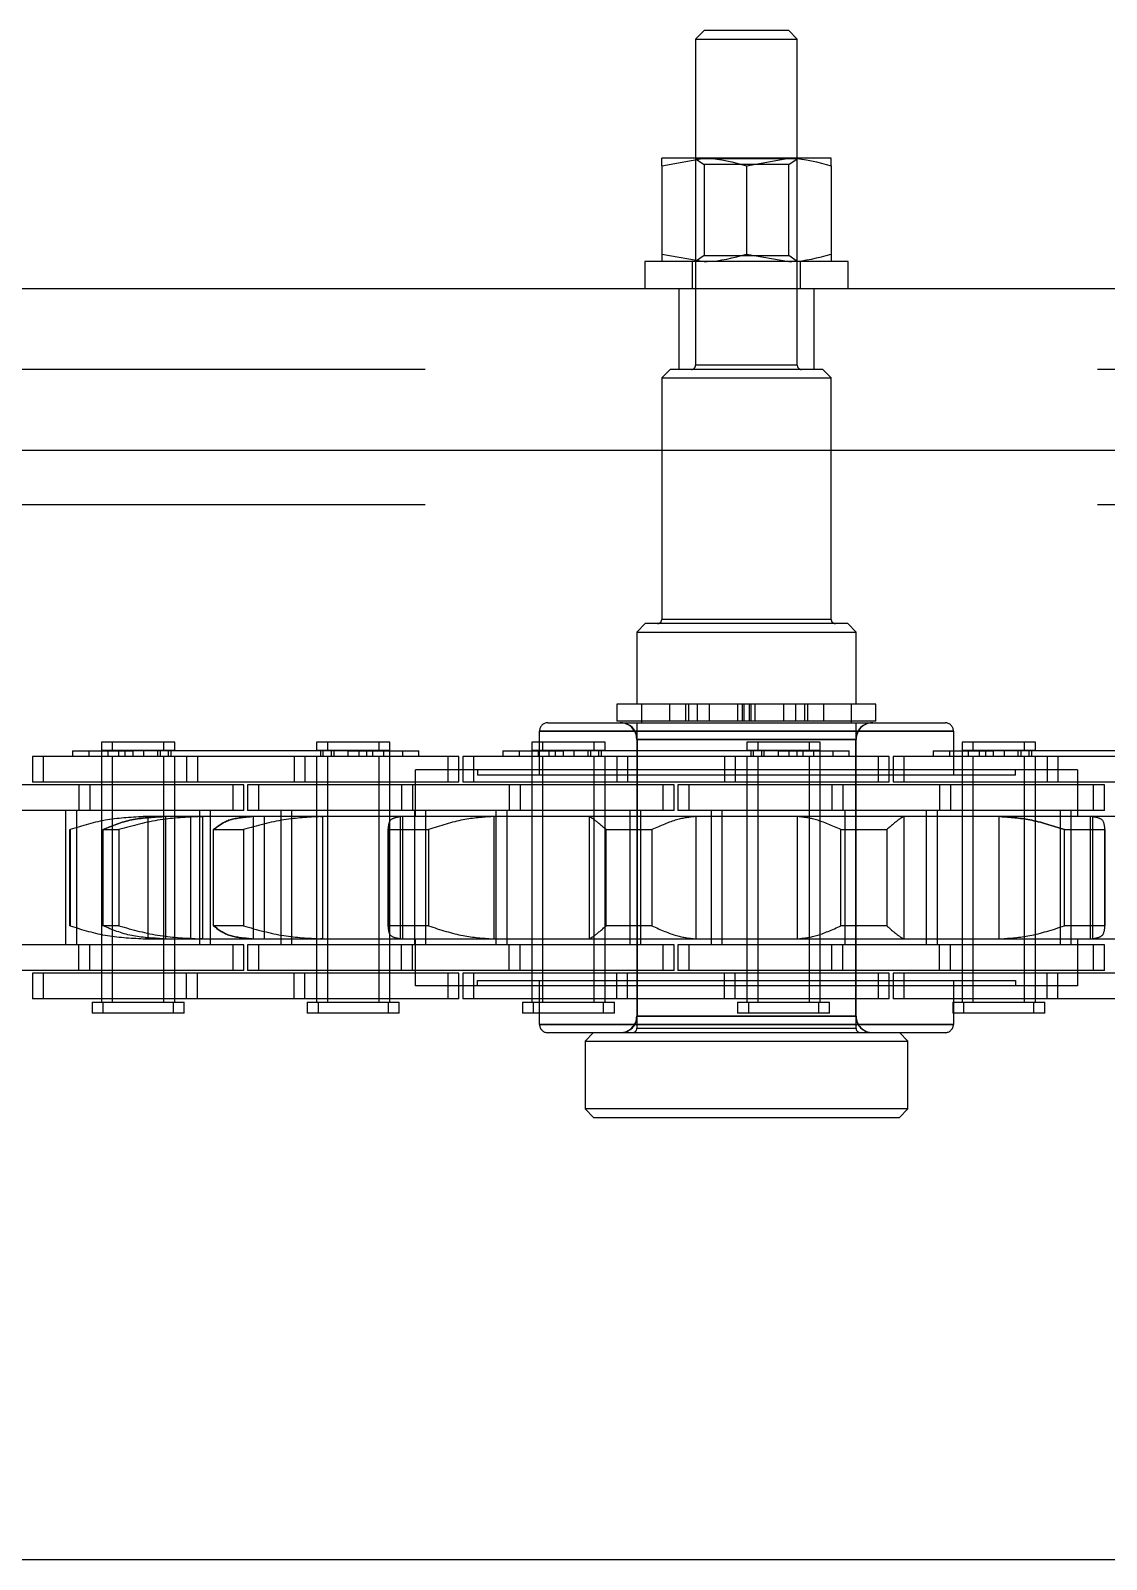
# Model space of a CAD drawing. Header units: metres. Extents: x 0 to 21025, y 0 to 14850.
# Drawn here: x 5274.1 to 5337.6, y 9261.1 to 9351.4 of the extents above; entities that cross this region are included whole.
import ezdxf

# ---------------------------------------------------------------- set-up
doc = ezdxf.new("R2010")
doc.units = ezdxf.units.M
doc.header["$LTSCALE"] = 25
doc.linetypes.add('HIDDEN2', pattern=[4.7625, 3.175, -1.5875])
doc.layers.add('SL4', color=4, linetype='Continuous')
doc.layers.add('ST1', color=7, linetype='HIDDEN2')

msp = doc.modelspace()

# ---------------------------------------------------------------- linework, layer by layer
at = {"layer": 'SL4'}
for p, q in [((5313.857, 9351.384), (5313.357, 9350.884)), ((5318.857, 9351.384), (5313.857, 9351.384)), ((5319.357, 9350.884), (5318.857, 9351.384)), ((5313.357, 9350.884), (5313.357, 9343.849)), ((5313.357, 9350.884), (5319.357, 9350.884)), ((5319.357, 9343.849), (5319.357, 9350.884)), ((5311.357, 9343.402), (5313.857, 9343.849)), ((5313.857, 9343.849), (5311.357, 9343.849)), ((5318.857, 9343.849), (5313.857, 9343.849)), ((5316.357, 9343.402), (5318.857, 9343.849)), ((5321.357, 9343.849), (5318.857, 9343.849)), ((5311.357, 9343.402), (5311.357, 9338.195)), ((5316.357, 9343.402), (5316.357, 9338.195)), ((5321.357, 9343.402), (5321.357, 9338.195)), ((5310.357, 9337.749), (5310.357, 9336.149)), ((5322.357, 9337.749), (5310.357, 9337.749)), ((5311.357, 9338.195), (5313.857, 9337.749)), ((5316.357, 9338.195), (5318.857, 9337.749)), ((5322.357, 9336.149), (5322.357, 9337.749)), ((5535.514, 9336.149), (4210.539, 9336.149)), ((4210.539, 9326.624), (5535.514, 9326.624)), ((4210.539, 9261.149), (5535.514, 9261.149))]:
    msp.add_line(p, q, dxfattribs=at)
for points, knots in [([(5311.357, 9343.402), (5311.357, 9343.469), (5311.357, 9343.731), (5311.357, 9343.799), (5311.357, 9343.849)], [0, 0, 0, 0, 0.257551, 1, 1, 1, 1]), ([(5313.857, 9343.849), (5313.916, 9343.848), (5314.76, 9343.842), (5315.587, 9343.614), (5316.357, 9343.402)], [0, 0, 0, 0, 0.070201, 1, 1, 1, 1]), ([(5318.857, 9343.849), (5318.916, 9343.848), (5319.76, 9343.842), (5320.587, 9343.614), (5321.357, 9343.402)], [0, 0, 0, 0, 0.070201, 1, 1, 1, 1]), ([(5321.357, 9343.402), (5321.357, 9343.469), (5321.357, 9343.731), (5321.357, 9343.799), (5321.357, 9343.849)], [0, 0, 0, 0, 0.257551, 1, 1, 1, 1]), ([(5311.357, 9338.195), (5311.357, 9338.128), (5311.357, 9337.866), (5311.357, 9337.799), (5311.357, 9337.749)], [0, 0, 0, 0, 0.257551, 1, 1, 1, 1]), ([(5313.857, 9337.749), (5313.916, 9337.749), (5314.76, 9337.755), (5315.587, 9337.983), (5316.357, 9338.195)], [0, 0, 0, 0, 0.0702006, 1, 1, 1, 1]), ([(5318.857, 9337.749), (5318.916, 9337.749), (5319.76, 9337.755), (5320.587, 9337.983), (5321.357, 9338.195)], [0, 0, 0, 0, 0.070201, 1, 1, 1, 1]), ([(5321.357, 9338.195), (5321.357, 9338.128), (5321.357, 9337.866), (5321.357, 9337.799), (5321.357, 9337.749)], [0, 0, 0, 0, 0.257551, 1, 1, 1, 1])]:
    msp.add_open_spline(points, degree=3, knots=knots, dxfattribs=at)
at = {"layer": 'ST1'}
for p, q in [((5313.357, 9343.849), (5313.357, 9331.634)), ((5313.357, 9343.849), (5313.357, 9343.823)), ((5319.357, 9331.634), (5319.357, 9343.849)), ((5319.357, 9343.823), (5319.357, 9343.849)), ((5319.357, 9343.823), (5313.357, 9343.823)), ((5313.357, 9343.823), (5313.857, 9343.473)), ((5318.857, 9343.473), (5313.857, 9343.473)), ((5313.857, 9343.473), (5313.857, 9338.099)), ((5318.857, 9343.473), (5319.357, 9343.823)), ((5318.857, 9338.099), (5318.857, 9343.473)), ((5313.157, 9337.749), (5313.157, 9336.149)), ((5313.857, 9338.099), (5313.357, 9337.749)), ((5313.857, 9338.099), (5318.857, 9338.099)), ((5319.357, 9337.749), (5318.857, 9338.099)), ((5319.557, 9336.149), (5319.557, 9337.749)), ((5312.357, 9336.149), (5312.357, 9331.386)), ((5320.357, 9331.386), (5320.357, 9336.149)), ((5535.514, 9331.386), (4210.539, 9331.386)), ((5311.857, 9331.384), (5311.357, 9330.884)), ((5320.857, 9331.384), (5311.857, 9331.384)), ((5319.357, 9331.634), (5313.357, 9331.634)), ((5321.357, 9330.884), (5320.857, 9331.384)), ((5311.357, 9330.884), (5321.357, 9330.884)), ((5311.357, 9330.884), (5311.357, 9316.634)), ((5321.357, 9316.634), (5321.357, 9330.884)), ((4210.539, 9326.624), (5535.514, 9326.624)), ((5535.514, 9323.386), (4210.539, 9323.386)), ((5310.382, 9316.384), (5309.882, 9315.884)), ((5309.882, 9315.884), (5322.832, 9315.884)), ((5309.882, 9315.884), (5309.882, 9311.629)), ((5322.332, 9316.384), (5310.382, 9316.384)), ((5321.357, 9316.634), (5311.403, 9316.634)), ((5322.832, 9315.884), (5322.332, 9316.384)), ((5322.832, 9311.629), (5322.832, 9315.884)), ((5324, 9311.629), (5308.713, 9311.629)), ((5308.713, 9311.629), (5308.713, 9310.629)), ((5310.157, 9311.629), (5310.157, 9310.529)), ((5310.157, 9311.629), (5310.157, 9310.629)), ((5311.809, 9311.629), (5311.809, 9310.629)), ((5312.76, 9311.629), (5312.76, 9310.629)), ((5312.936, 9311.629), (5312.936, 9310.629)), ((5313.452, 9311.629), (5313.452, 9310.629)), ((5314.157, 9311.629), (5314.157, 9310.629)), ((5315.857, 9310.629), (5315.857, 9311.629)), ((5316.107, 9311.629), (5316.107, 9310.629)), ((5316.195, 9311.629), (5316.195, 9310.629)), ((5316.518, 9311.629), (5316.518, 9310.629)), ((5316.607, 9311.629), (5316.607, 9310.629)), ((5316.857, 9311.629), (5316.857, 9310.629)), ((5318.557, 9310.629), (5318.557, 9311.629)), ((5319.261, 9311.629), (5319.261, 9310.629)), ((5319.778, 9311.629), (5319.778, 9310.629)), ((5319.953, 9311.629), (5319.953, 9310.629)), ((5320.904, 9311.629), (5320.904, 9310.629)), ((5322.557, 9310.529), (5322.557, 9311.629)), ((5322.557, 9310.629), (5322.557, 9311.629)), ((5324, 9310.629), (5324, 9311.629)), ((5304.63, 9310.529), (5328.083, 9310.529)), ((5324, 9310.629), (5308.713, 9310.629)), ((5309.882, 9310.529), (5309.882, 9292.489)), ((5322.832, 9292.489), (5322.832, 9310.529)), ((5304.142, 9307.44), (5304.142, 9310.04)), ((5304.142, 9310.04), (5328.572, 9310.04)), ((5328.572, 9310.04), (5304.142, 9310.04)), ((5309.882, 9309.551), (5309.882, 9293.216)), ((5322.807, 9309.551), (5309.906, 9309.551)), ((5309.906, 9309.551), (5309.906, 9293.216)), ((5309.906, 9309.551), (5322.807, 9309.551)), ((5322.807, 9293.216), (5322.807, 9309.551)), ((5322.832, 9293.216), (5322.832, 9309.551)), ((5328.572, 9310.04), (5328.572, 9307.44)), ((5276.577, 9308.873), (5280.129, 9308.873)), ((5276.577, 9308.873), (5276.577, 9308.541)), ((5277.537, 9308.873), (5277.537, 9308.541)), ((5281.974, 9309.384), (5278.284, 9309.384)), ((5278.284, 9309.384), (5278.284, 9308.91)), ((5278.284, 9308.91), (5281.974, 9308.91)), ((5278.284, 9308.873), (5278.284, 9307.021)), ((5278.653, 9308.91), (5278.653, 9308.541)), ((5278.923, 9309.384), (5278.923, 9308.91)), ((5279.292, 9308.91), (5279.292, 9308.541)), ((5279.661, 9308.873), (5279.661, 9308.541)), ((5280.129, 9308.873), (5280.129, 9308.541)), ((5292.829, 9308.873), (5280.129, 9308.873)), ((5280.768, 9308.873), (5280.768, 9308.541)), ((5281.605, 9308.541), (5281.605, 9308.91)), ((5281.748, 9308.873), (5281.748, 9308.541)), ((5282.613, 9309.384), (5281.974, 9309.384)), ((5281.974, 9308.91), (5281.974, 9309.384)), ((5281.974, 9308.91), (5282.613, 9308.91)), ((5282.244, 9308.541), (5282.244, 9308.91)), ((5282.387, 9308.873), (5282.387, 9308.541)), ((5282.613, 9308.91), (5282.613, 9309.384)), ((5294.674, 9309.384), (5290.984, 9309.384)), ((5290.984, 9309.384), (5290.984, 9308.91)), ((5290.984, 9308.91), (5294.674, 9308.91)), ((5291.21, 9308.873), (5291.21, 9308.541)), ((5291.353, 9308.91), (5291.353, 9308.541)), ((5291.623, 9309.384), (5291.623, 9308.91)), ((5291.849, 9308.873), (5291.849, 9308.541)), ((5291.992, 9308.91), (5291.992, 9308.541)), ((5292.829, 9308.873), (5292.829, 9308.541)), ((5292.829, 9308.873), (5296.059, 9308.873)), ((5293.468, 9308.873), (5293.468, 9308.541)), ((5293.936, 9308.873), (5293.936, 9308.541)), ((5294.305, 9308.541), (5294.305, 9308.91)), ((5295.313, 9309.384), (5294.674, 9309.384)), ((5294.674, 9308.91), (5294.674, 9309.384)), ((5294.674, 9308.91), (5295.313, 9308.91)), ((5294.944, 9308.541), (5294.944, 9308.91)), ((5295.313, 9308.91), (5295.313, 9309.384)), ((5295.313, 9307.021), (5295.313, 9308.873)), ((5296.059, 9308.873), (5297.02, 9308.873)), ((5296.059, 9308.873), (5296.059, 9308.541)), ((5297.02, 9308.541), (5297.02, 9308.873)), ((5301.977, 9308.873), (5305.529, 9308.873)), ((5301.977, 9308.873), (5301.977, 9308.541)), ((5302.937, 9308.873), (5302.937, 9308.541)), ((5307.374, 9309.384), (5303.684, 9309.384)), ((5303.684, 9309.384), (5303.684, 9308.91)), ((5303.684, 9308.91), (5307.374, 9308.91)), ((5303.684, 9308.873), (5303.684, 9307.021)), ((5304.053, 9308.91), (5304.053, 9308.541)), ((5304.323, 9309.384), (5304.323, 9308.91)), ((5304.692, 9308.91), (5304.692, 9308.541)), ((5305.061, 9308.873), (5305.061, 9308.541)), ((5305.529, 9308.873), (5305.529, 9308.541)), ((5318.229, 9308.873), (5305.529, 9308.873)), ((5306.168, 9308.873), (5306.168, 9308.541)), ((5307.005, 9308.541), (5307.005, 9308.91)), ((5307.148, 9308.873), (5307.148, 9308.541)), ((5308.013, 9309.384), (5307.374, 9309.384)), ((5307.374, 9308.91), (5307.374, 9309.384)), ((5307.374, 9308.91), (5308.013, 9308.91)), ((5307.644, 9308.541), (5307.644, 9308.91)), ((5307.787, 9308.873), (5307.787, 9308.541)), ((5308.013, 9308.91), (5308.013, 9309.384)), ((5320.074, 9309.384), (5316.384, 9309.384)), ((5316.384, 9309.384), (5316.384, 9308.91)), ((5316.384, 9308.91), (5320.074, 9308.91)), ((5316.61, 9308.873), (5316.61, 9308.541)), ((5316.753, 9308.91), (5316.753, 9308.541)), ((5317.023, 9309.384), (5317.023, 9308.91)), ((5317.249, 9308.873), (5317.249, 9308.541)), ((5317.392, 9308.91), (5317.392, 9308.541)), ((5318.229, 9308.873), (5318.229, 9308.541)), ((5318.229, 9308.873), (5321.459, 9308.873)), ((5318.868, 9308.873), (5318.868, 9308.541)), ((5319.336, 9308.873), (5319.336, 9308.541)), ((5319.705, 9308.541), (5319.705, 9308.91)), ((5320.713, 9309.384), (5320.074, 9309.384)), ((5320.074, 9308.91), (5320.074, 9309.384)), ((5320.074, 9308.91), (5320.713, 9308.91)), ((5320.344, 9308.541), (5320.344, 9308.91)), ((5320.713, 9308.91), (5320.713, 9309.384)), ((5320.713, 9307.021), (5320.713, 9308.873)), ((5321.459, 9308.873), (5322.42, 9308.873)), ((5321.459, 9308.873), (5321.459, 9308.541)), ((5322.42, 9308.541), (5322.42, 9308.873)), ((5327.377, 9308.873), (5330.929, 9308.873)), ((5327.377, 9308.873), (5327.377, 9308.541)), ((5328.337, 9308.873), (5328.337, 9308.541)), ((5332.774, 9309.384), (5329.084, 9309.384)), ((5329.084, 9309.384), (5329.084, 9308.91)), ((5329.084, 9308.91), (5332.774, 9308.91)), ((5329.084, 9308.873), (5329.084, 9307.021)), ((5329.453, 9308.91), (5329.453, 9308.541)), ((5329.723, 9309.384), (5329.723, 9308.91)), ((5330.092, 9308.91), (5330.092, 9308.541)), ((5330.461, 9308.873), (5330.461, 9308.541)), ((5330.929, 9308.873), (5330.929, 9308.541)), ((5343.629, 9308.873), (5330.929, 9308.873)), ((5331.568, 9308.873), (5331.568, 9308.541)), ((5332.405, 9308.541), (5332.405, 9308.91)), ((5332.548, 9308.873), (5332.548, 9308.541)), ((5333.413, 9309.384), (5332.774, 9309.384)), ((5332.774, 9308.91), (5332.774, 9309.384)), ((5332.774, 9308.91), (5333.413, 9308.91)), ((5333.044, 9308.541), (5333.044, 9308.91)), ((5333.187, 9308.873), (5333.187, 9308.541)), ((5333.413, 9308.91), (5333.413, 9309.384)), ((5283.304, 9308.541), (5274.209, 9308.541)), ((5274.209, 9308.541), (5274.209, 9307.021)), ((5274.848, 9308.541), (5274.848, 9307.021)), ((5278.284, 9308.541), (5278.284, 9294.042)), ((5278.923, 9308.541), (5278.923, 9307.021)), ((5278.923, 9308.541), (5278.923, 9294.042)), ((5281.974, 9307.021), (5281.974, 9308.541)), ((5281.974, 9294.042), (5281.974, 9308.541)), ((5282.613, 9307.021), (5282.613, 9308.541)), ((5282.613, 9294.042), (5282.613, 9308.541)), ((5283.304, 9308.541), (5283.304, 9307.021)), ((5289.654, 9308.541), (5283.304, 9308.541)), ((5283.943, 9308.541), (5283.943, 9307.021)), ((5289.654, 9308.541), (5289.654, 9307.021)), ((5298.749, 9308.541), (5289.654, 9308.541)), ((5290.293, 9308.541), (5290.293, 9307.021)), ((5290.984, 9308.541), (5290.984, 9307.021)), ((5290.984, 9308.541), (5290.984, 9294.042)), ((5291.623, 9308.541), (5291.623, 9307.021)), ((5291.623, 9308.541), (5291.623, 9294.042)), ((5294.674, 9307.021), (5294.674, 9308.541)), ((5294.674, 9294.042), (5294.674, 9308.541)), ((5295.313, 9294.042), (5295.313, 9308.541)), ((5335.901, 9307.759), (5296.813, 9307.759)), ((5296.813, 9304.989), (5296.813, 9307.759)), ((5299.388, 9308.541), (5298.749, 9308.541)), ((5298.749, 9307.021), (5298.749, 9308.541)), ((5299.388, 9307.021), (5299.388, 9308.541)), ((5308.704, 9308.541), (5299.609, 9308.541)), ((5299.609, 9308.541), (5299.609, 9307.021)), ((5300.248, 9308.541), (5300.248, 9307.021)), ((5300.477, 9307.759), (5300.477, 9307.44)), ((5303.684, 9308.541), (5303.684, 9294.042)), ((5304.323, 9308.541), (5304.323, 9307.021)), ((5304.323, 9308.541), (5304.323, 9294.042)), ((5307.374, 9307.021), (5307.374, 9308.541)), ((5307.374, 9294.042), (5307.374, 9308.541)), ((5308.013, 9307.021), (5308.013, 9308.541)), ((5308.013, 9294.042), (5308.013, 9308.541)), ((5308.704, 9308.541), (5308.704, 9307.021)), ((5315.054, 9308.541), (5308.704, 9308.541)), ((5309.343, 9308.541), (5309.343, 9307.021)), ((5315.054, 9308.541), (5315.054, 9307.021)), ((5324.149, 9308.541), (5315.054, 9308.541)), ((5315.693, 9308.541), (5315.693, 9307.021)), ((5316.384, 9308.541), (5316.384, 9307.021)), ((5316.384, 9308.541), (5316.384, 9294.042)), ((5317.023, 9308.541), (5317.023, 9307.021)), ((5317.023, 9308.541), (5317.023, 9294.042)), ((5320.074, 9307.021), (5320.074, 9308.541)), ((5320.074, 9294.042), (5320.074, 9308.541)), ((5320.713, 9294.042), (5320.713, 9308.541)), ((5324.788, 9308.541), (5324.149, 9308.541)), ((5324.149, 9307.021), (5324.149, 9308.541)), ((5324.788, 9307.021), (5324.788, 9308.541)), ((5334.104, 9308.541), (5325.009, 9308.541)), ((5325.009, 9308.541), (5325.009, 9307.021)), ((5325.648, 9308.541), (5325.648, 9307.021)), ((5329.084, 9308.541), (5329.084, 9294.042)), ((5329.723, 9308.541), (5329.723, 9307.021)), ((5329.723, 9308.541), (5329.723, 9294.042)), ((5332.236, 9307.44), (5332.236, 9307.759)), ((5332.774, 9307.021), (5332.774, 9308.541)), ((5332.774, 9294.042), (5332.774, 9308.541)), ((5333.413, 9307.021), (5333.413, 9308.541)), ((5333.413, 9294.042), (5333.413, 9308.541)), ((5334.104, 9308.541), (5334.104, 9307.021)), ((5340.454, 9308.541), (5334.104, 9308.541)), ((5334.743, 9308.541), (5334.743, 9307.021)), ((5335.901, 9307.759), (5335.901, 9304.989)), ((5276.954, 9306.869), (5270.604, 9306.869)), ((5283.304, 9307.021), (5274.209, 9307.021)), ((5276.954, 9306.869), (5276.954, 9305.349)), ((5286.049, 9306.869), (5276.954, 9306.869)), ((5277.593, 9306.869), (5277.593, 9305.349)), ((5278.284, 9306.869), (5278.284, 9305.349)), ((5278.923, 9306.869), (5278.923, 9305.349)), ((5281.974, 9305.349), (5281.974, 9306.869)), ((5282.613, 9305.349), (5282.613, 9306.869)), ((5289.654, 9307.021), (5283.304, 9307.021)), ((5286.688, 9306.869), (5286.049, 9306.869)), ((5286.049, 9305.349), (5286.049, 9306.869)), ((5286.688, 9305.349), (5286.688, 9306.869)), ((5296.004, 9306.869), (5286.909, 9306.869)), ((5286.909, 9306.869), (5286.909, 9305.349)), ((5287.548, 9306.869), (5287.548, 9305.349)), ((5298.749, 9307.021), (5289.654, 9307.021)), ((5290.984, 9306.869), (5290.984, 9305.349)), ((5291.623, 9306.869), (5291.623, 9305.349)), ((5294.674, 9305.349), (5294.674, 9306.869)), ((5295.313, 9305.349), (5295.313, 9306.869)), ((5296.004, 9306.869), (5296.004, 9305.349)), ((5302.354, 9306.869), (5296.004, 9306.869)), ((5296.643, 9306.869), (5296.643, 9305.349)), ((5299.388, 9307.021), (5298.749, 9307.021)), ((5308.704, 9307.021), (5299.609, 9307.021)), ((5332.236, 9307.44), (5300.477, 9307.44)), ((5302.354, 9306.869), (5302.354, 9305.349)), ((5311.449, 9306.869), (5302.354, 9306.869)), ((5302.993, 9306.869), (5302.993, 9305.349)), ((5303.684, 9306.869), (5303.684, 9305.349)), ((5304.323, 9306.869), (5304.323, 9305.349)), ((5307.374, 9305.349), (5307.374, 9306.869)), ((5308.013, 9305.349), (5308.013, 9306.869)), ((5315.054, 9307.021), (5308.704, 9307.021)), ((5312.088, 9306.869), (5311.449, 9306.869)), ((5311.449, 9305.349), (5311.449, 9306.869)), ((5312.088, 9305.349), (5312.088, 9306.869)), ((5321.404, 9306.869), (5312.309, 9306.869)), ((5312.309, 9306.869), (5312.309, 9305.349)), ((5312.948, 9306.869), (5312.948, 9305.349)), ((5324.149, 9307.021), (5315.054, 9307.021)), ((5316.384, 9306.869), (5316.384, 9305.349)), ((5317.023, 9306.869), (5317.023, 9305.349)), ((5320.074, 9305.349), (5320.074, 9306.869)), ((5320.713, 9305.349), (5320.713, 9306.869)), ((5321.404, 9306.869), (5321.404, 9305.349)), ((5327.754, 9306.869), (5321.404, 9306.869)), ((5322.043, 9306.869), (5322.043, 9305.349)), ((5324.788, 9307.021), (5324.149, 9307.021)), ((5334.104, 9307.021), (5325.009, 9307.021)), ((5327.754, 9306.869), (5327.754, 9305.349)), ((5336.849, 9306.869), (5327.754, 9306.869)), ((5328.393, 9306.869), (5328.393, 9305.349)), ((5329.084, 9306.869), (5329.084, 9305.349)), ((5329.723, 9306.869), (5329.723, 9305.349)), ((5332.774, 9305.349), (5332.774, 9306.869)), ((5333.413, 9305.349), (5333.413, 9306.869)), ((5340.454, 9307.021), (5334.104, 9307.021)), ((5337.488, 9306.869), (5336.849, 9306.869)), ((5336.849, 9305.349), (5336.849, 9306.869)), ((5337.488, 9305.349), (5337.488, 9306.869)), ((5276.954, 9305.349), (5270.604, 9305.349)), ((5276.169, 9305.349), (5276.169, 9297.419)), ((5276.808, 9305.349), (5276.808, 9297.419)), ((5286.049, 9305.349), (5276.954, 9305.349)), ((5278.284, 9305.349), (5278.284, 9297.419)), ((5278.923, 9305.349), (5278.923, 9297.419)), ((5281.974, 9297.419), (5281.974, 9305.349)), ((5282.613, 9297.419), (5282.613, 9305.349)), ((5284.089, 9297.419), (5284.089, 9305.349)), ((5284.728, 9297.419), (5284.728, 9305.349)), ((5286.688, 9305.349), (5286.049, 9305.349)), ((5296.004, 9305.349), (5286.909, 9305.349)), ((5288.869, 9305.349), (5288.869, 9297.419)), ((5289.508, 9305.349), (5289.508, 9297.419)), ((5290.984, 9305.349), (5290.984, 9297.419)), ((5291.623, 9305.349), (5291.623, 9297.419)), ((5294.674, 9297.419), (5294.674, 9305.349)), ((5295.313, 9297.419), (5295.313, 9305.349)), ((5302.354, 9305.349), (5296.004, 9305.349)), ((5296.789, 9297.419), (5296.789, 9305.349)), ((5297.428, 9297.419), (5297.428, 9305.349)), ((5301.569, 9305.349), (5301.569, 9297.419)), ((5302.208, 9305.349), (5302.208, 9297.419)), ((5311.449, 9305.349), (5302.354, 9305.349)), ((5303.684, 9305.349), (5303.684, 9297.419)), ((5304.323, 9305.349), (5304.323, 9297.419)), ((5307.374, 9297.419), (5307.374, 9305.349)), ((5308.013, 9297.419), (5308.013, 9305.349)), ((5309.489, 9297.419), (5309.489, 9305.349)), ((5310.128, 9297.419), (5310.128, 9305.349)), ((5312.088, 9305.349), (5311.449, 9305.349)), ((5321.404, 9305.349), (5312.309, 9305.349)), ((5314.269, 9305.349), (5314.269, 9297.419)), ((5314.908, 9305.349), (5314.908, 9297.419)), ((5316.384, 9305.349), (5316.384, 9297.419)), ((5317.023, 9305.349), (5317.023, 9297.419)), ((5320.074, 9297.419), (5320.074, 9305.349)), ((5320.713, 9297.419), (5320.713, 9305.349)), ((5327.754, 9305.349), (5321.404, 9305.349)), ((5322.189, 9297.419), (5322.189, 9305.349)), ((5322.828, 9297.419), (5322.828, 9305.349)), ((5326.969, 9305.349), (5326.969, 9297.419)), ((5327.608, 9305.349), (5327.608, 9297.419)), ((5336.849, 9305.349), (5327.754, 9305.349)), ((5329.084, 9305.349), (5329.084, 9297.419)), ((5329.723, 9305.349), (5329.723, 9297.419)), ((5332.774, 9297.419), (5332.774, 9305.349)), ((5333.413, 9297.419), (5333.413, 9305.349)), ((5334.889, 9297.419), (5334.889, 9305.349)), ((5335.528, 9297.419), (5335.528, 9305.349)), ((5337.488, 9305.349), (5336.849, 9305.349)), ((5276.417, 9304.227), (5276.44, 9304.227)), ((5276.417, 9298.541), (5276.417, 9304.227)), ((5276.44, 9304.227), (5276.44, 9298.541)), ((5278.378, 9304.227), (5279.317, 9304.227)), ((5278.378, 9298.541), (5278.378, 9304.227)), ((5279.317, 9304.227), (5279.317, 9298.541)), ((5280.269, 9304.98), (5280.749, 9304.989)), ((5280.89, 9304.989), (5280.749, 9304.989)), ((5281.016, 9304.989), (5280.89, 9304.989)), ((5280.89, 9304.989), (5281.016, 9304.989)), ((5281.016, 9304.989), (5281.016, 9297.779)), ((5281.947, 9304.989), (5281.016, 9304.989)), ((5284.111, 9304.989), (5281.947, 9304.989)), ((5282.056, 9304.989), (5282.056, 9297.779)), ((5283.554, 9297.779), (5283.554, 9304.989)), ((5284.24, 9304.989), (5284.111, 9304.989)), ((5284.111, 9304.989), (5284.24, 9304.989)), ((5284.24, 9304.989), (5284.24, 9297.779)), ((5287.153, 9304.989), (5284.24, 9304.989)), ((5284.897, 9304.227), (5286.661, 9304.227)), ((5284.897, 9298.541), (5284.897, 9304.227)), ((5286.661, 9304.227), (5286.661, 9298.541)), ((5291.222, 9304.989), (5287.153, 9304.989)), ((5287.232, 9304.989), (5287.232, 9297.779)), ((5287.901, 9297.779), (5287.901, 9304.989)), ((5291.337, 9304.989), (5291.222, 9304.989)), ((5291.222, 9304.989), (5291.337, 9304.989)), ((5291.337, 9304.989), (5291.337, 9297.779)), ((5295.883, 9304.989), (5291.337, 9304.989)), ((5295.209, 9304.284), (5295.209, 9298.483)), ((5295.211, 9304.227), (5297.586, 9304.227)), ((5295.211, 9298.541), (5295.211, 9304.227)), ((5301.364, 9304.989), (5295.883, 9304.989)), ((5295.921, 9304.989), (5295.921, 9297.779)), ((5296.071, 9297.779), (5296.071, 9304.989)), ((5297.586, 9304.227), (5297.586, 9298.541)), ((5301.452, 9304.989), (5301.364, 9304.989)), ((5301.452, 9304.989), (5301.452, 9297.779)), ((5307.075, 9304.989), (5301.452, 9304.989)), ((5307.075, 9304.989), (5307.075, 9297.779)), ((5307.081, 9304.989), (5307.075, 9304.989)), ((5313.315, 9304.989), (5307.081, 9304.989)), ((5308.075, 9304.227), (5310.776, 9304.227)), ((5308.075, 9298.541), (5308.075, 9304.227)), ((5310.776, 9304.227), (5310.776, 9298.541)), ((5313.365, 9304.989), (5313.315, 9304.989)), ((5313.365, 9304.989), (5313.365, 9297.779)), ((5319.348, 9304.989), (5313.365, 9304.989)), ((5319.348, 9304.989), (5319.348, 9297.779)), ((5319.399, 9304.989), (5319.348, 9304.989)), ((5325.632, 9304.989), (5319.399, 9304.989)), ((5321.937, 9298.541), (5321.937, 9304.227)), ((5321.937, 9304.227), (5324.639, 9304.227)), ((5324.639, 9304.227), (5324.639, 9298.541)), ((5325.638, 9304.989), (5325.632, 9304.989)), ((5325.638, 9304.989), (5325.638, 9297.779)), ((5331.261, 9304.989), (5325.638, 9304.989)), ((5331.261, 9304.989), (5331.261, 9297.779)), ((5331.349, 9304.989), (5331.261, 9304.989)), ((5336.831, 9304.989), (5331.349, 9304.989)), ((5335.127, 9304.227), (5337.503, 9304.227)), ((5335.127, 9298.541), (5335.127, 9304.227)), ((5336.642, 9304.989), (5336.642, 9297.779)), ((5336.792, 9304.989), (5336.792, 9297.779)), ((5341.376, 9304.989), (5336.831, 9304.989)), ((5337.503, 9304.227), (5337.503, 9298.541)), ((5337.505, 9298.483), (5337.505, 9304.284)), ((5276.44, 9298.541), (5276.417, 9298.541)), ((5279.317, 9298.541), (5278.378, 9298.541)), ((5286.661, 9298.541), (5284.897, 9298.541)), ((5297.586, 9298.541), (5295.211, 9298.541)), ((5310.776, 9298.541), (5308.075, 9298.541)), ((5324.639, 9298.541), (5321.937, 9298.541)), ((5337.503, 9298.541), (5335.127, 9298.541)), ((5276.954, 9297.419), (5270.604, 9297.419)), ((5276.954, 9295.899), (5276.954, 9297.419)), ((5286.049, 9297.419), (5276.954, 9297.419)), ((5277.593, 9295.899), (5277.593, 9297.419)), ((5278.284, 9297.419), (5278.284, 9295.899)), ((5278.923, 9297.419), (5278.923, 9295.899)), ((5280.749, 9297.779), (5280.89, 9297.779)), ((5280.89, 9297.779), (5281.016, 9297.779)), ((5281.016, 9297.779), (5280.89, 9297.779)), ((5281.016, 9297.779), (5281.947, 9297.779)), ((5281.947, 9297.779), (5284.111, 9297.779)), ((5281.974, 9295.899), (5281.974, 9297.419)), ((5282.613, 9295.899), (5282.613, 9297.419)), ((5284.111, 9297.779), (5284.24, 9297.779)), ((5284.24, 9297.779), (5284.111, 9297.779)), ((5284.24, 9297.779), (5287.153, 9297.779)), ((5286.688, 9297.419), (5286.049, 9297.419)), ((5286.049, 9295.899), (5286.049, 9297.419)), ((5286.688, 9295.899), (5286.688, 9297.419)), ((5296.004, 9297.419), (5286.909, 9297.419)), ((5286.909, 9297.419), (5286.909, 9295.899)), ((5287.153, 9297.779), (5291.222, 9297.779)), ((5287.548, 9297.419), (5287.548, 9295.899)), ((5290.984, 9297.419), (5290.984, 9295.899)), ((5291.222, 9297.779), (5291.337, 9297.779)), ((5291.337, 9297.779), (5291.222, 9297.779)), ((5291.337, 9297.779), (5295.883, 9297.779)), ((5291.623, 9297.419), (5291.623, 9295.899)), ((5294.674, 9295.899), (5294.674, 9297.419)), ((5295.313, 9295.899), (5295.313, 9297.419)), ((5295.883, 9297.779), (5301.364, 9297.779)), ((5296.004, 9295.899), (5296.004, 9297.419)), ((5302.354, 9297.419), (5296.004, 9297.419)), ((5296.643, 9295.899), (5296.643, 9297.419)), ((5296.813, 9295.009), (5296.813, 9297.779)), ((5301.364, 9297.779), (5301.452, 9297.779)), ((5301.452, 9297.779), (5307.075, 9297.779)), ((5302.354, 9295.899), (5302.354, 9297.419)), ((5311.449, 9297.419), (5302.354, 9297.419)), ((5302.993, 9295.899), (5302.993, 9297.419)), ((5303.684, 9297.419), (5303.684, 9295.899)), ((5304.323, 9297.419), (5304.323, 9295.899)), ((5307.075, 9297.779), (5307.081, 9297.779)), ((5307.081, 9297.779), (5313.315, 9297.779)), ((5307.374, 9295.899), (5307.374, 9297.419)), ((5308.013, 9295.899), (5308.013, 9297.419)), ((5312.088, 9297.419), (5311.449, 9297.419)), ((5311.449, 9295.899), (5311.449, 9297.419)), ((5312.088, 9295.899), (5312.088, 9297.419)), ((5321.404, 9297.419), (5312.309, 9297.419)), ((5312.309, 9297.419), (5312.309, 9295.899)), ((5312.948, 9297.419), (5312.948, 9295.899)), ((5313.315, 9297.779), (5313.365, 9297.779)), ((5313.365, 9297.779), (5319.348, 9297.779)), ((5316.384, 9297.419), (5316.384, 9295.899)), ((5317.023, 9297.419), (5317.023, 9295.899)), ((5319.348, 9297.779), (5319.399, 9297.779)), ((5319.399, 9297.779), (5325.632, 9297.779)), ((5320.074, 9295.899), (5320.074, 9297.419)), ((5320.713, 9295.899), (5320.713, 9297.419)), ((5321.404, 9295.899), (5321.404, 9297.419)), ((5327.754, 9297.419), (5321.404, 9297.419)), ((5322.043, 9295.899), (5322.043, 9297.419)), ((5325.632, 9297.779), (5325.638, 9297.779)), ((5325.638, 9297.779), (5331.261, 9297.779)), ((5327.754, 9295.899), (5327.754, 9297.419)), ((5336.849, 9297.419), (5327.754, 9297.419)), ((5328.393, 9295.899), (5328.393, 9297.419)), ((5329.084, 9297.419), (5329.084, 9295.899)), ((5329.723, 9297.419), (5329.723, 9295.899)), ((5331.261, 9297.779), (5331.349, 9297.779)), ((5331.349, 9297.779), (5336.831, 9297.779)), ((5332.774, 9295.899), (5332.774, 9297.419)), ((5333.413, 9295.899), (5333.413, 9297.419)), ((5335.901, 9297.779), (5335.901, 9295.009)), ((5336.831, 9297.779), (5341.376, 9297.779)), ((5337.488, 9297.419), (5336.849, 9297.419)), ((5336.849, 9295.899), (5336.849, 9297.419)), ((5337.488, 9295.899), (5337.488, 9297.419)), ((5276.954, 9295.899), (5270.604, 9295.899)), ((5283.304, 9295.747), (5274.209, 9295.747)), ((5274.209, 9295.747), (5274.209, 9294.227)), ((5274.848, 9295.747), (5274.848, 9294.227)), ((5286.049, 9295.899), (5276.954, 9295.899)), ((5278.284, 9295.747), (5278.284, 9294.227)), ((5278.923, 9295.747), (5278.923, 9294.227)), ((5281.974, 9294.227), (5281.974, 9295.747)), ((5282.613, 9294.227), (5282.613, 9295.747)), ((5283.304, 9294.227), (5283.304, 9295.747)), ((5289.654, 9295.747), (5283.304, 9295.747)), ((5283.943, 9294.227), (5283.943, 9295.747)), ((5286.688, 9295.899), (5286.049, 9295.899)), ((5296.004, 9295.899), (5286.909, 9295.899)), ((5289.654, 9294.227), (5289.654, 9295.747)), ((5298.749, 9295.747), (5289.654, 9295.747)), ((5290.293, 9294.227), (5290.293, 9295.747)), ((5290.984, 9295.747), (5290.984, 9294.227)), ((5291.623, 9295.747), (5291.623, 9294.227)), ((5294.674, 9294.227), (5294.674, 9295.747)), ((5295.313, 9294.227), (5295.313, 9295.747)), ((5302.354, 9295.899), (5296.004, 9295.899)), ((5299.388, 9295.747), (5298.749, 9295.747)), ((5298.749, 9294.227), (5298.749, 9295.747)), ((5299.388, 9294.227), (5299.388, 9295.747)), ((5308.704, 9295.747), (5299.609, 9295.747)), ((5299.609, 9295.747), (5299.609, 9294.227)), ((5300.248, 9295.747), (5300.248, 9294.227)), ((5300.477, 9295.009), (5300.477, 9295.327)), ((5300.477, 9295.327), (5332.236, 9295.327)), ((5311.449, 9295.899), (5302.354, 9295.899)), ((5303.684, 9295.747), (5303.684, 9294.227)), ((5304.142, 9292.727), (5304.142, 9295.327)), ((5304.323, 9295.747), (5304.323, 9294.227)), ((5307.374, 9294.227), (5307.374, 9295.747)), ((5308.013, 9294.227), (5308.013, 9295.747)), ((5308.704, 9294.227), (5308.704, 9295.747)), ((5315.054, 9295.747), (5308.704, 9295.747)), ((5309.343, 9294.227), (5309.343, 9295.747)), ((5312.088, 9295.899), (5311.449, 9295.899)), ((5321.404, 9295.899), (5312.309, 9295.899)), ((5315.054, 9294.227), (5315.054, 9295.747)), ((5324.149, 9295.747), (5315.054, 9295.747)), ((5315.693, 9294.227), (5315.693, 9295.747)), ((5316.384, 9295.747), (5316.384, 9294.227)), ((5317.023, 9295.747), (5317.023, 9294.227)), ((5320.074, 9294.227), (5320.074, 9295.747)), ((5320.713, 9294.227), (5320.713, 9295.747)), ((5327.754, 9295.899), (5321.404, 9295.899)), ((5324.788, 9295.747), (5324.149, 9295.747)), ((5324.149, 9294.227), (5324.149, 9295.747)), ((5324.788, 9294.227), (5324.788, 9295.747)), ((5334.104, 9295.747), (5325.009, 9295.747)), ((5325.009, 9295.747), (5325.009, 9294.227)), ((5325.648, 9295.747), (5325.648, 9294.227)), ((5336.849, 9295.899), (5327.754, 9295.899)), ((5328.572, 9295.327), (5328.572, 9292.727)), ((5329.084, 9295.747), (5329.084, 9294.227)), ((5329.723, 9295.747), (5329.723, 9294.227)), ((5332.236, 9295.327), (5332.236, 9295.009)), ((5332.774, 9294.227), (5332.774, 9295.747)), ((5333.413, 9294.227), (5333.413, 9295.747)), ((5334.104, 9294.227), (5334.104, 9295.747)), ((5340.454, 9295.747), (5334.104, 9295.747)), ((5334.743, 9294.227), (5334.743, 9295.747)), ((5337.488, 9295.899), (5336.849, 9295.899)), ((5283.304, 9294.227), (5274.209, 9294.227)), ((5289.654, 9294.227), (5283.304, 9294.227)), ((5298.749, 9294.227), (5289.654, 9294.227)), ((5335.901, 9295.009), (5296.813, 9295.009)), ((5299.388, 9294.227), (5298.749, 9294.227)), ((5308.704, 9294.227), (5299.609, 9294.227)), ((5315.054, 9294.227), (5308.704, 9294.227)), ((5324.149, 9294.227), (5315.054, 9294.227)), ((5324.788, 9294.227), (5324.149, 9294.227)), ((5334.104, 9294.227), (5325.009, 9294.227)), ((5340.454, 9294.227), (5334.104, 9294.227)), ((5277.73, 9294.042), (5282.527, 9294.042)), ((5277.73, 9294.042), (5277.73, 9293.384)), ((5282.527, 9293.384), (5277.73, 9293.384)), ((5278.369, 9294.042), (5278.369, 9293.384)), ((5282.527, 9294.042), (5283.166, 9294.042)), ((5282.527, 9293.384), (5282.527, 9294.042)), ((5283.166, 9293.384), (5282.527, 9293.384)), ((5283.166, 9293.384), (5283.166, 9294.042)), ((5290.43, 9294.042), (5295.227, 9294.042)), ((5290.43, 9294.042), (5290.43, 9293.384)), ((5295.227, 9293.384), (5290.43, 9293.384)), ((5291.069, 9294.042), (5291.069, 9293.384)), ((5295.227, 9294.042), (5295.866, 9294.042)), ((5295.227, 9293.384), (5295.227, 9294.042)), ((5295.866, 9293.384), (5295.227, 9293.384)), ((5295.866, 9293.384), (5295.866, 9294.042)), ((5303.13, 9294.042), (5307.927, 9294.042)), ((5303.13, 9294.042), (5303.13, 9293.384)), ((5307.927, 9293.384), (5303.13, 9293.384)), ((5303.769, 9294.042), (5303.769, 9293.384)), ((5307.927, 9294.042), (5308.566, 9294.042)), ((5307.927, 9293.384), (5307.927, 9294.042)), ((5308.566, 9293.384), (5307.927, 9293.384)), ((5308.566, 9293.384), (5308.566, 9294.042)), ((5315.83, 9294.042), (5320.627, 9294.042)), ((5315.83, 9294.042), (5315.83, 9293.384)), ((5320.627, 9293.384), (5315.83, 9293.384)), ((5316.469, 9294.042), (5316.469, 9293.384)), ((5320.627, 9294.042), (5321.266, 9294.042)), ((5320.627, 9293.384), (5320.627, 9294.042)), ((5321.266, 9293.384), (5320.627, 9293.384)), ((5321.266, 9293.384), (5321.266, 9294.042)), ((5328.53, 9294.042), (5333.327, 9294.042)), ((5328.53, 9294.042), (5328.53, 9293.384)), ((5333.327, 9293.384), (5328.53, 9293.384)), ((5329.169, 9294.042), (5329.169, 9293.384)), ((5333.327, 9294.042), (5333.966, 9294.042)), ((5333.327, 9293.384), (5333.327, 9294.042)), ((5333.966, 9293.384), (5333.327, 9293.384)), ((5333.966, 9293.384), (5333.966, 9294.042)), ((5304.142, 9292.727), (5328.572, 9292.727)), ((5328.572, 9292.727), (5304.142, 9292.727)), ((5322.832, 9292.489), (5309.882, 9292.489)), ((5322.807, 9293.216), (5309.906, 9293.216)), ((5309.906, 9293.216), (5322.807, 9293.216)), ((5304.63, 9292.239), (5328.083, 9292.239)), ((5307.332, 9292.239), (5306.832, 9291.739)), ((5306.832, 9291.739), (5325.882, 9291.739)), ((5306.832, 9291.739), (5306.832, 9287.739)), ((5325.882, 9291.739), (5325.382, 9292.239)), ((5325.882, 9287.739), (5325.882, 9291.739)), ((5325.882, 9287.739), (5306.832, 9287.739)), ((5306.832, 9287.739), (5307.332, 9287.239)), ((5307.332, 9287.239), (5325.382, 9287.239)), ((5325.382, 9287.239), (5325.882, 9287.739))]:
    msp.add_line(p, q, dxfattribs=at)
for centre, radius, start, end in [((5313.107, 9331.634), 0.25, 270, 0), ((5319.607, 9331.634), 0.25, 180, 270), ((5311.107, 9316.634), 0.25, 270, 0), ((5321.607, 9316.634), 0.25, 180, 270), ((5304.63, 9310.04), 0.489, 90, 180), ((5308.904, 9309.551), 0.977, 0, 90), ((5308.931, 9309.553), 0.975, 359.89099, 89.89057), ((5323.782, 9309.553), 0.975, 90.10943, 180.10901), ((5323.809, 9309.551), 0.977, 90, 180), ((5328.083, 9310.04), 0.489, 0, 90), ((5304.63, 9292.727), 0.489, 180, 270), ((5308.904, 9293.216), 0.977, 270, 0), ((5308.931, 9293.214), 0.975, 270.10943, 0.10901), ((5309.632, 9292.489), 0.25, 270, 0), ((5323.782, 9293.214), 0.975, 179.89099, 269.89057), ((5323.809, 9293.216), 0.977, 180, 270), ((5323.082, 9292.489), 0.25, 180, 270), ((5328.083, 9292.727), 0.489, 270, 0)]:
    msp.add_arc(centre, radius, start, end, dxfattribs=at)
for points, knots in [([(5280.89, 9304.989), (5280.124, 9304.953), (5278.544, 9304.88), (5277.156, 9304.449), (5276.44, 9304.227)], [0, 0, 0, 0, 0.484725, 1, 1, 1, 1]), ([(5278.378, 9304.227), (5278.917, 9304.449), (5279.961, 9304.88), (5281.298, 9304.953), (5281.947, 9304.989)], [0, 0, 0, 0, 0.5152637, 1, 1, 1, 1]), ([(5281.947, 9304.989), (5281.298, 9304.953), (5279.961, 9304.88), (5278.917, 9304.449), (5278.378, 9304.227)], [0, 0, 0, 0, 0.484736, 1, 1, 1, 1]), ([(5284.111, 9304.989), (5283.32, 9304.953), (5281.688, 9304.88), (5280.123, 9304.449), (5279.317, 9304.227)], [0, 0, 0, 0, 0.484722, 1, 1, 1, 1]), ([(5284.897, 9304.227), (5285.193, 9304.449), (5285.768, 9304.88), (5286.701, 9304.953), (5287.153, 9304.989)], [0, 0, 0, 0, 0.515263, 1, 1, 1, 1]), ([(5287.153, 9304.989), (5286.701, 9304.953), (5285.768, 9304.88), (5285.193, 9304.449), (5284.897, 9304.227)], [0, 0, 0, 0, 0.4847365, 1, 1, 1, 1]), ([(5291.222, 9304.989), (5290.501, 9304.953), (5289.013, 9304.88), (5287.46, 9304.449), (5286.661, 9304.227)], [0, 0, 0, 0, 0.484736, 1, 1, 1, 1]), ([(5295.211, 9304.227), (5295.229, 9304.449), (5295.265, 9304.88), (5295.681, 9304.953), (5295.883, 9304.989)], [0, 0, 0, 0, 0.51526, 1, 1, 1, 1]), ([(5301.364, 9304.989), (5300.8, 9304.953), (5299.636, 9304.88), (5298.283, 9304.449), (5297.586, 9304.227)], [0, 0, 0, 0, 0.484737, 1, 1, 1, 1]), ([(5308.075, 9304.227), (5307.813, 9304.449), (5307.305, 9304.88), (5307.154, 9304.953), (5307.081, 9304.989)], [0, 0, 0, 0, 0.515254, 1, 1, 1, 1]), ([(5313.315, 9304.989), (5312.976, 9304.953), (5312.276, 9304.88), (5311.286, 9304.449), (5310.776, 9304.227)], [0, 0, 0, 0, 0.484735, 1, 1, 1, 1]), ([(5321.937, 9304.227), (5321.427, 9304.449), (5320.437, 9304.88), (5319.738, 9304.953), (5319.399, 9304.989)], [0, 0, 0, 0, 0.515257, 1, 1, 1, 1]), ([(5325.632, 9304.989), (5325.559, 9304.953), (5325.408, 9304.88), (5324.9, 9304.449), (5324.639, 9304.227)], [0, 0, 0, 0, 0.484725, 1, 1, 1, 1]), ([(5335.127, 9304.227), (5334.43, 9304.449), (5333.077, 9304.88), (5331.913, 9304.953), (5331.349, 9304.989)], [0, 0, 0, 0, 0.515263, 1, 1, 1, 1]), ([(5331.349, 9304.989), (5331.913, 9304.953), (5333.077, 9304.88), (5334.43, 9304.449), (5335.127, 9304.227)], [0, 0, 0, 0, 0.484737, 1, 1, 1, 1]), ([(5336.831, 9304.989), (5337.032, 9304.953), (5337.449, 9304.88), (5337.484, 9304.449), (5337.503, 9304.227)], [0, 0, 0, 0, 0.484735, 1, 1, 1, 1]), ([(5276.44, 9298.541), (5277.156, 9298.318), (5278.544, 9297.887), (5280.124, 9297.814), (5280.89, 9297.779)], [0, 0, 0, 0, 0.515254, 1, 1, 1, 1]), ([(5281.947, 9297.779), (5281.298, 9297.814), (5279.961, 9297.887), (5278.917, 9298.318), (5278.378, 9298.541)], [0, 0, 0, 0, 0.484736, 1, 1, 1, 1]), ([(5279.317, 9298.541), (5280.123, 9298.318), (5281.687, 9297.887), (5283.32, 9297.814), (5284.111, 9297.779)], [0, 0, 0, 0, 0.515256, 1, 1, 1, 1]), ([(5287.153, 9297.779), (5286.701, 9297.814), (5285.768, 9297.887), (5285.193, 9298.318), (5284.897, 9298.541)], [0, 0, 0, 0, 0.484737, 1, 1, 1, 1]), ([(5284.897, 9298.541), (5285.193, 9298.318), (5285.768, 9297.887), (5286.701, 9297.814), (5287.153, 9297.779)], [0, 0, 0, 0, 0.515263, 1, 1, 1, 1]), ([(5286.661, 9298.541), (5287.46, 9298.318), (5289.013, 9297.887), (5290.501, 9297.814), (5291.222, 9297.779)], [0, 0, 0, 0, 0.515264, 1, 1, 1, 1]), ([(5295.883, 9297.779), (5295.681, 9297.814), (5295.265, 9297.887), (5295.229, 9298.318), (5295.211, 9298.541)], [0, 0, 0, 0, 0.484735, 1, 1, 1, 1]), ([(5297.586, 9298.541), (5298.283, 9298.318), (5299.636, 9297.887), (5300.8, 9297.814), (5301.364, 9297.779)], [0, 0, 0, 0, 0.515263, 1, 1, 1, 1]), ([(5307.081, 9297.779), (5307.154, 9297.814), (5307.305, 9297.887), (5307.813, 9298.318), (5308.075, 9298.541)], [0, 0, 0, 0, 0.484725, 1, 1, 1, 1]), ([(5310.776, 9298.541), (5311.286, 9298.318), (5312.276, 9297.887), (5312.976, 9297.814), (5313.315, 9297.779)], [0, 0, 0, 0, 0.515258, 1, 1, 1, 1]), ([(5319.399, 9297.779), (5319.738, 9297.814), (5320.437, 9297.887), (5321.427, 9298.318), (5321.937, 9298.541)], [0, 0, 0, 0, 0.484735, 1, 1, 1, 1]), ([(5324.639, 9298.541), (5324.9, 9298.318), (5325.408, 9297.887), (5325.559, 9297.814), (5325.632, 9297.779)], [0, 0, 0, 0, 0.515254, 1, 1, 1, 1]), ([(5331.349, 9297.779), (5331.913, 9297.814), (5333.077, 9297.887), (5334.43, 9298.318), (5335.127, 9298.541)], [0, 0, 0, 0, 0.4847365, 1, 1, 1, 1]), ([(5337.503, 9298.541), (5337.484, 9298.318), (5337.449, 9297.887), (5337.032, 9297.814), (5336.831, 9297.779)], [0, 0, 0, 0, 0.51526, 1, 1, 1, 1])]:
    msp.add_open_spline(points, degree=3, knots=knots, dxfattribs=at)

doc.saveas('drawing.dxf')
